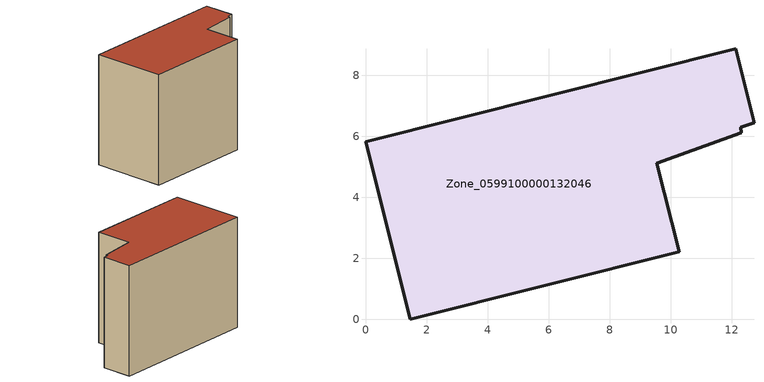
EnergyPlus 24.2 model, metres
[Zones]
Zone_0599100000132046
 floor ground (C_G): 12.31,6.11 9.55,5.11 10.28,2.22 1.46,0 0,5.82 12.13,8.87 12.73,6.44 12.3,6.29 z0
 wall outside (C_F): 1.46,0 10.28,2.22 9.55,5.11 12.31,6.11 12.3,6.29 12.73,6.44 12.13,8.87 0,5.82 1.46,0 z0:9.04
 roof outside (C_R): 9.55,5.11 12.31,6.11 12.3,6.29 12.73,6.44 12.13,8.87 0,5.82 1.46,0 10.28,2.22 z9.04
[BUILDING]
Pand.0599100000132046: North Axis=0; Terrain=City; Loads Convergence Tolerance Value=0.04; Temperature Convergence Tolerance Value=0.4; Solar Distribution=FullExterior; Maximum Number of Warmup Days=25; Minimum Number of Warmup Days=1
[Site:Location]
Rotterdam.The.Hague.AP_ZH_NLD Design_Conditions: Latitude=51.96; Longitude=4.45; Time Zone=1; Elevation=-4.5
[SITE:GROUNDTEMPERATURE:BUILDINGSURFACE]
18, 18, 18, 18, 18, 18, 18, 18, 18, 18, 18, 18
[MATERIAL] Thermal Absorptance=0.9; Solar Absorptance=0.7; Visible Absorptance=0.7
Name | Roughness | Thickness | Conductivity | Density | Specific Heat
G.TI.1992-2005 | MediumSmooth | 0.15 | 0.06 | 540 | 1210
F.TI.1992-2005 | Rough | 0.3 | 0.12 | 1920 | 840
R.TI.1992-2005 | MediumRough | 0.2 | 0.08 | 1500 | 1000
[CONSTRUCTION]
C_G: G.TI.1992-2005
C_F: F.TI.1992-2005
C_R: R.TI.1992-2005
[ZONE]
Zone_0599100000132046: Type=1; Multiplier=1; Ceiling Height=Autocalculate; Volume=Autocalculate; Floor Area=autocalculate; Part of Total Floor Area=Yes
[ZONEINFILTRATION:DESIGNFLOWRATE]
Infil_Zone_0599100000132046: Zone or ZoneList or Space or SpaceList=Zone_0599100000132046; Schedule=AlwaysOn; Design Flow Rate Calculation Method=Flow/Area; Flow Rate per Floor Area=0.0015; Constant Term Coefficient=1; Temperature Term Coefficient=0; Velocity Term Coefficient=0; Velocity Squared Term Coefficient=0
[HVACTEMPLATE:ZONE:IDEALLOADSAIRSYSTEM]
Zone_0599100000132046: Maximum Heating Supply Air Temperature=50; Minimum Cooling Supply Air Temperature=13; Maximum Heating Supply Air Humidity Ratio=0.0156; Minimum Cooling Supply Air Humidity Ratio=0.0077; Heating Limit=NoLimit; Cooling Limit=NoLimit; Dehumidification Control Type=ConstantSensibleHeatRatio; Cooling Sensible Heat Ratio=0.7; Dehumidification Setpoint=60; Humidification Control Type=None; Humidification Setpoint=30; Outdoor Air Method=None; Outdoor Air Flow Rate per Person=0.00944; Outdoor Air Flow Rate per Zone Floor Area=0; Outdoor Air Flow Rate per Zone=0; Demand Controlled Ventilation Type=None; Outdoor Air Economizer Type=NoEconomizer; Heat Recovery Type=None; Sensible Heat Recovery Effectiveness=0.7; Latent Heat Recovery Effectiveness=0.65
[ZONECONTROL:THERMOSTAT]
ThermostatControl_Zone_0599100000132046: Zone or ZoneList=Zone_0599100000132046; Control Type Schedule=DualSetpointControlType; Control 1=Thermostat_Zone_0599100000132046; Temperature Difference Between Cutout And Setpoint=0
[THERMOSTATSETPOINT:DUALSETPOINT]
Thermostat_Zone_0599100000132046: Heating Setpoint Temperature Schedule=HeatingSetpoint_Zone_0599100000132046; Cooling Setpoint Temperature Schedule=CoolingSetpoint_Zone_0599100000132046
[SCHEDULE:COMPACT]
HeatingSetpoint_Zone_0599100000132046: Through: 12/31, For: AllDays, Until: 24:00, 21
CoolingSetpoint_Zone_0599100000132046: Through: 12/31, For: AllDays, Until: 24:00, 24
DualSetpointControlType: Through: 12/31, For: AllDays, Until: 24:00, 4
AlwaysOn: Through: 12/31, For: AllDays, Until: 24:00, 1
